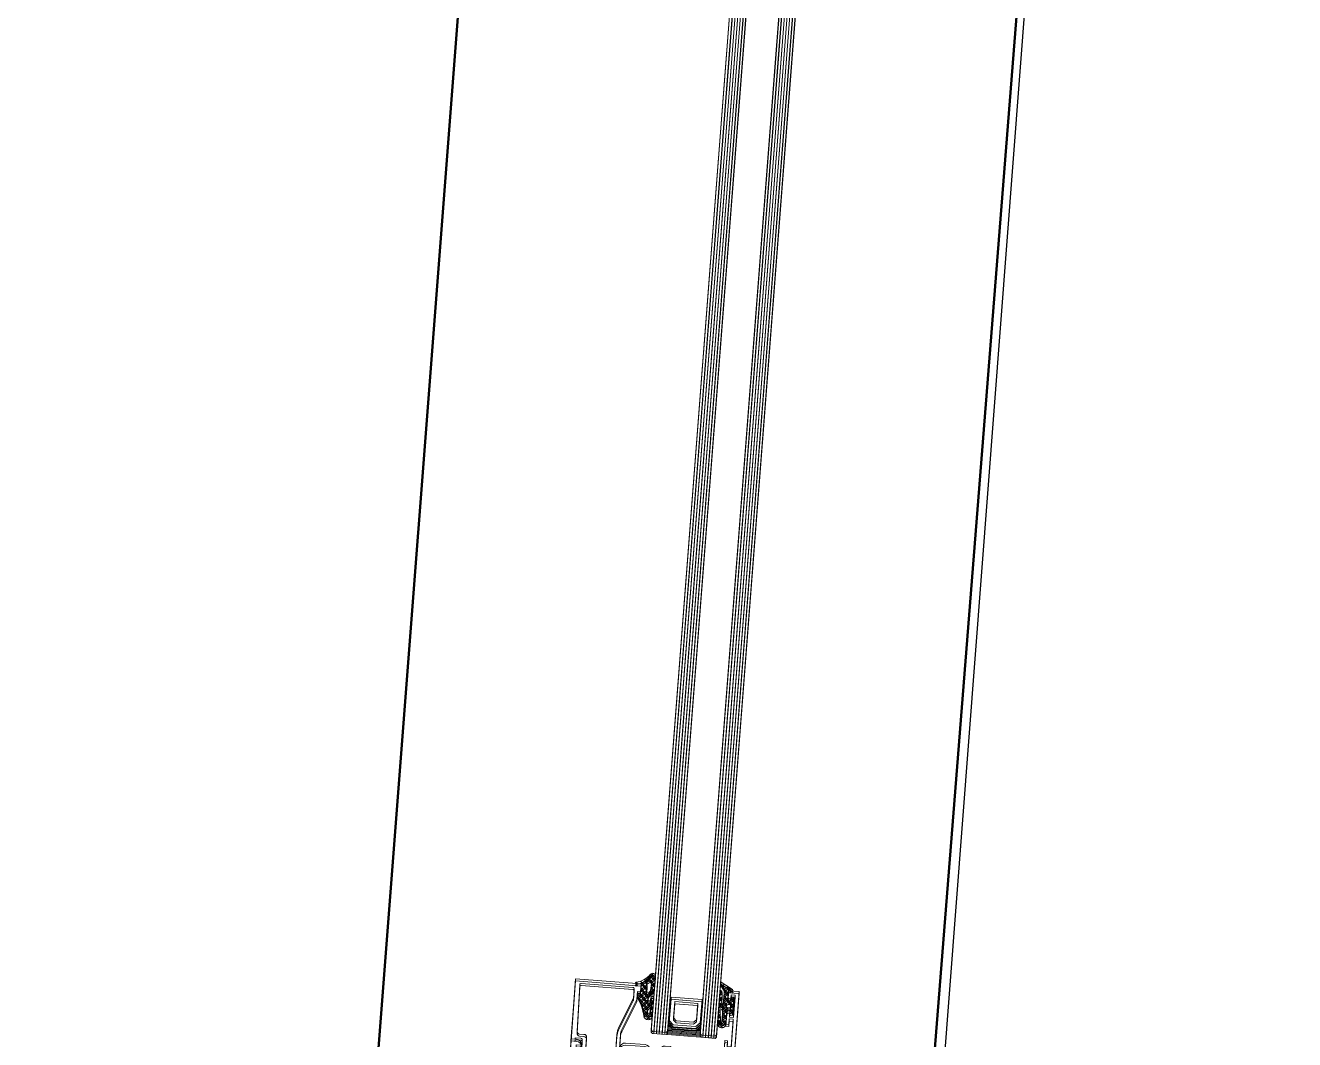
# Model space of a CAD drawing. Header units: millimetres. Extents: x 26282 to 30760, y 1404 to 4574.
# Drawn here: x 29214.63 to 29261.06, y 3209.7 to 3246.81 of the extents above; entities that cross this region are included whole.
import ezdxf

# ---------------------------------------------------------------- set-up
doc = ezdxf.new("R2010")
doc.units = ezdxf.units.MM
doc.header["$LTSCALE"] = 0.25
doc.linetypes.add('DIVIDE', pattern=[1.25, 0.5, -0.25, 0, -0.25, 0, -0.25])
for name, color, linetype, lineweight in [('AB-DUV', 4, 'Continuous', 50), ('DOĞRAMA', 30, 'Continuous', 20), ('SECTION LINE (3RDF)', 40, 'DIVIDE', 25)]:
    doc.layers.add(name, color=color, linetype=linetype, lineweight=lineweight)
doc.layers.add('catı (3rdf)', color=41, linetype='Continuous')

# ---------------------------------------------------------------- blocks, each defined once
blk = doc.blocks.new('CHD60E27', base_point=(-138.6, 7.85))
at = {"color": 1, "linetype": 'Continuous'}
for p, q in [((-80.6, 56.35), (-78.6, 56.35)), ((-115.729976, 50.516652), (-114.729976, 49.516652)), ((-115.729976, 50.516652), (-114.729976, 49.516652)), ((-78.6, 29.85), (-80.6, 29.85)), ((-137.2, 16.75), (-135.7, 16.75)), ((-135.7, 16.75), (-135.7, 15.25))]:
    blk.add_line(p, q, dxfattribs=at)
at = {"color": 40, "linetype": 'Continuous'}
for points in [[(-138.6, 7.85), (-138.6, 78.35), (-134.7, 78.35), (-134.7, 75.95, -0.414213), (-135.199999, 75.45), (-135.7, 75.45), (-135.7, 76.95), (-137.2, 76.95), (-137.2, 69.45), (-135.7, 69.45), (-135.7, 70.95), (-135.2, 70.95, -0.414213), (-134.699999, 70.45), (-134.7, 66.05), (-135.7, 66.05), (-135.7, 68.05), (-137.2, 68.05), (-137.2, 58.05), (-135.7, 58.05), (-135.7, 60.05), (-134.7, 60.05), (-134.7, 56.65), (-136.6, 56.65), (-136.6, 51.35), (-134.4, 51.35), (-132.2, 51.35), (-132.2, 52.95), (-130.2, 52.95), (-130.2, 51.95), (-128.790992, 51.95, 0.176327), (-128.630295, 52.008489), (-127.7, 52.789099), (-127, 52.789099, -0.43976), (-126.701142, 52.462953), (-126.911671, 50.056591, -0.176327), (-126.983943, 49.901604), (-127.323223, 49.562323, -0.577351), (-127.741481, 49.674394), (-127.772347, 49.789587, 0.267949), (-127.949124, 49.966363), (-129.9, 50.489099), (-130.1, 50.489099, 0.842899), (-130.2, 49.906257), (-130.2, 45.839099, 0.414213), (-129.949998, 45.589099), (-129.628806, 45.589099, 0.137838), (-129.498553, 45.625711), (-127.980252, 46.552487, -0.585341), (-127.6, 46.339099), (-127.6, 45.002615, -0.261351), (-128.07899, 44.149065), (-129.797634, 43.1), (-128.07899, 42.050935, -0.261351), (-127.6, 41.197385), (-127.6, 39.8609, -0.585341), (-127.980252, 39.647512), (-129.498554, 40.574288, 0.137838), (-129.628807, 40.6109), (-129.95, 40.6109, 0.414213), (-130.199999, 40.360899), (-130.2, 36.293743, 0.842899), (-130.1, 35.710901), (-129.9, 35.7109), (-127.949123, 36.233636, 0.267949), (-127.772347, 36.410413), (-127.741481, 36.525605, -0.577351), (-127.323223, 36.637676), (-126.983943, 36.298396, -0.176327), (-126.911671, 36.143409), (-126.701141, 33.737047, -0.43976), (-127, 33.4109), (-127.7, 33.4109), (-128.630295, 34.191511, 0.176327), (-128.790992, 34.25), (-130.2, 34.25), (-130.2, 33.25), (-132.2, 33.25), (-132.2, 34.85), (-136.6, 34.85), (-136.6, 29.55), (-134.7, 29.55), (-134.7, 26.15), (-135.7, 26.15), (-135.7, 28.15), (-137.2, 28.15), (-137.2, 18.15), (-135.7, 18.15), (-135.7, 20.15), (-134.7, 20.15), (-134.7, 15.75, -0.414213), (-135.199999, 15.25), (-135.7, 15.25), (-135.7, 16.75), (-137.2, 16.75), (-137.2, 9.25), (-135.7, 9.25), (-135.7, 10.75), (-135.2, 10.75, -0.414213), (-134.699999, 10.25), (-134.7, 7.85), (-138.6, 7.85)], [(-78.6, 56.35), (-78.6, 29.85), (-79.6, 29.85), (-80.6, 29.85, -0.414213), (-82.599999, 31.85), (-80.6, 31.85), (-80.6, 34.85), (-89.1, 34.85), (-89.6, 35.35), (-90.1, 34.85), (-98.6, 34.85), (-98.6, 31.85), (-96.6, 31.85, -0.414213), (-98.599999, 29.85), (-105.740408, 29.85, -0.356298), (-107.699999, 31.450001), (-105.7, 31.45), (-105.7, 34.85), (-109, 34.85), (-109.5, 35.35), (-110, 34.85), (-113.2, 34.85), (-113.2, 31.45), (-111.2, 31.45, -0.356298), (-113.159592, 29.85), (-115.2, 29.85), (-115.2, 34.25), (-116.609007, 34.25, 0.176327), (-116.769704, 34.191511), (-117.7, 33.4109), (-118.4, 33.4109, -0.43976), (-118.698859, 33.737047), (-118.488329, 36.143409, -0.176327), (-118.416057, 36.298397), (-118.076776, 36.637677, -0.577351), (-117.658519, 36.525604), (-117.627652, 36.410413, 0.267949), (-117.450876, 36.233636), (-115.5, 35.7109), (-115.3, 35.7109, 0.842899), (-115.2, 36.293744), (-115.2, 40.3609, 0.414213), (-115.45, 40.6109), (-115.771193, 40.6109, 0.137838), (-115.901446, 40.574288), (-117.419747, 39.647512, -0.585341), (-117.799999, 39.8609), (-117.8, 41.197384, -0.261351), (-117.32101, 42.050935), (-115.602366, 43.1), (-117.321009, 44.149064, -0.261351), (-117.8, 45.002615), (-117.8, 46.339099, -0.585341), (-117.419747, 46.552488), (-115.901445, 45.625712, 0.137838), (-115.771193, 45.5891), (-115.45, 45.589099, 0.414213), (-115.199999, 45.8391), (-115.2, 49.906257, 0.842899), (-115.3, 50.489099), (-115.5, 50.489099), (-117.450876, 49.966364, 0.267949), (-117.627653, 49.789587), (-117.658518, 49.674395, -0.577351), (-118.076776, 49.562322), (-118.416057, 49.901603, -0.176327), (-118.488329, 50.056591), (-118.698858, 52.462953, -0.43976), (-118.4, 52.789099), (-117.7, 52.789099), (-116.769704, 52.008489, 0.176327), (-116.609007, 51.95), (-115.2, 51.95), (-115.2, 56.35), (-113.159591, 56.35, -0.356297), (-111.199999, 54.75), (-113.2, 54.75), (-113.2, 51.35), (-110, 51.35), (-109.5, 50.85), (-109, 51.35), (-105.7, 51.35), (-105.7, 54.75), (-107.7, 54.75, -0.356297), (-105.740408, 56.35), (-98.6, 56.35, -0.414213), (-96.599999, 54.350001), (-98.6, 54.35), (-98.6, 51.35), (-90.1, 51.35), (-89.6, 50.85), (-89.1, 51.35), (-80.6, 51.35), (-80.6, 54.35), (-82.6, 54.35, -0.414213), (-80.6, 56.35), (-78.6, 56.35)], [(-80.6, 43.1), (-80.6, 49.35), (-99.6, 49.35, -0.414213), (-100.6, 50.35), (-100.6, 54.35), (-103.7, 54.35), (-103.7, 50.35, -0.414213), (-104.699999, 49.350001), (-113.2, 49.35), (-113.2, 36.85), (-104.7, 36.85, -0.414213), (-103.699999, 35.850001), (-103.7, 31.85), (-100.6, 31.85), (-100.6, 35.85, -0.414213), (-99.6, 36.85), (-80.6, 36.85), (-80.6, 43.1)]]:
    blk.add_lwpolyline(points, format="xyb", close=True, dxfattribs=at)
blk.add_lwpolyline([(-134.4, 49.35), (-136.6, 49.35), (-136.6, 36.85), (-132.2, 36.85), (-132.2, 49.35), (-134.4, 49.35)], close=True, dxfattribs=at)
at = {"color": 4, "linetype": 'Continuous'}
for points in [[(-130.210348, 45.762166), (-128.497348, 46.762166), (-122.710348, 46.762166), (-116.923348, 46.762166), (-115.210348, 45.762166), (-115.210348, 50.362166), (-116.910348, 49.362166), (-122.710348, 49.362166), (-128.510348, 49.362166), (-130.210348, 50.362166), (-130.210348, 45.762166)], [(-128.497348, 39.437833), (-130.210348, 40.437833), (-130.210348, 35.837833), (-128.510348, 36.837833), (-122.710348, 36.837833), (-116.910348, 36.837833), (-115.210348, 35.837833), (-115.210348, 40.437833), (-116.923348, 39.437833), (-122.710348, 39.437833), (-128.497348, 39.437833)]]:
    blk.add_lwpolyline(points, close=True, dxfattribs=at)
blk = doc.blocks.new('CHD10-3111', base_point=(3855.389827, -8975.811796))
at = {"color": 40, "linetype": 'Continuous'}
blk.add_lwpolyline([(3855.389827, -8949.111796), (3879.389827, -8949.111796), (3879.389827, -8971.111796), (3877.889827, -8971.111796), (3877.889827, -8970.611796), (3875.789827, -8970.611796, 0.414276), (3875.289827, -8971.111902), (3875.289827, -8973.411796), (3875.891113, -8973.764938, -0.44986), (3875.948899, -8974.058621), (3874.687602, -8975.51474, -0.717959), (3873.789827, -8975.211796), (3873.789827, -8970.111796, -0.414242), (3874.789923, -8969.111796), (3876.40713, -8969.111796, 0.409111), (3877.406977, -8968.129248), (3877.703866, -8951.120522, 0.419335), (3877.203942, -8950.611796), (3858.289827, -8950.611796, 0.414214), (3857.789827, -8951.111796), (3857.789827, -8954.510299, 0.096347), (3857.826278, -8954.697709), (3862.331086, -8965.847499, -0.096289), (3862.789827, -8968.20752), (3862.789827, -8975.311796, -0.679855), (3861.925103, -8975.653814), (3860.044019, -8973.648631, -0.65679), (3860.189935, -8973.311796), (3861.289827, -8973.311796, 0.414214), (3861.489827, -8973.111796), (3861.489827, -8968.20752, 0.096295), (3861.125704, -8966.334383), (3856.526235, -8954.950297, -0.096289), (3856.489827, -8954.762994), (3856.489827, -8952.011796), (3855.389827, -8952.011796), (3855.389827, -8949.111796)], format="xyb", close=True, dxfattribs=at)
blk = doc.blocks.new('CHDMN-201', base_point=(29.944199, -19.992072))
at = {"color": 1, "linetype": 'Continuous'}
for p, q in [((24.944196, -17.917709), (26.712382, -16.149524)), ((24.944196, -17.222799), (26.363237, -18.64184)), ((24.944198, -20.039028), (27.683935, -17.299291)), ((25.670623, -15.827906), (29.959082, -20.116364)), ((27.817864, -19.286682), (28.843558, -18.260988)), ((24.944197, -19.344121), (26.23548, -20.635403)), ((25.079548, -21.600792), (25.475995, -21.997239)), ((25.189997, -21.91455), (25.940862, -21.163684)), ((25.475995, -21.997239), (29.768513, -26.289757)), ((25.940862, -21.163684), (26.275067, -20.829479)), ((26.075074, -23.150793), (26.624114, -22.601753)), ((26.23548, -20.635403), (26.260255, -20.660179)), ((26.954462, -24.392725), (29.944199, -21.402988)), ((27.730494, -21.495372), (30.203718, -19.022148)), ((27.79138, -22.191304), (30.58826, -24.988183)), ((27.826231, -20.104834), (29.944199, -22.222802)), ((31.257696, -20.089491), (31.80016, -19.547027)), ((31.416762, -19.452725), (31.950423, -19.986385)), ((25.178841, -25.942725), (28.496854, -29.260739)), ((25.232281, -26.114906), (26.046166, -25.301021)), ((25.477814, -24.120378), (25.941592, -24.584156)), ((25.916779, -27.551729), (30.108752, -23.359755)), ((26.882093, -28.707735), (30.556963, -25.032865)), ((26.991686, -25.63425), (29.066899, -27.709463)), ((24.944199, -28.524309), (25.530435, -27.938072)), ((24.944199, -29.950724), (27.004506, -32.011031)), ((24.952122, -30.637706), (25.869183, -29.720645)), ((25.094432, -27.979636), (25.776541, -28.661746)), ((25.810575, -31.900573), (28.517647, -29.193501)), ((26.861353, -29.746558), (28.07121, -30.956415))]:
    blk.add_line(p, q, dxfattribs=at)
for points in [[(26.390301, -23.393758, -0.11997), (25.342637, -22.236365, -0.11997), (24.944199, -20.726926), (24.944195, -16.789779, -0.730107), (26.758647, -16.209518, 0.185935), (31.810746, -19.549362, -0.858634), (31.670288, -20.125588), (30.144199, -19.992072, 0.414214), (29.944199, -20.192072), (29.944199, -23.09206, 0.414226), (30.244199, -23.392072), (30.544174, -23.392072, -0.414238), (30.844199, -23.692072), (30.844199, -24.310458, -0.167691), (30.631375, -24.927186, 0.106409), (28.114271, -30.786691, -0.907546), (24.944199, -30.478675), (24.944199, -28.292072, -1), (25.744199, -28.292072), (25.908447, -30.169443, 0.790151), (26.678457, -30.282816, 0.061795), (27.025941, -28.955975, 0.24686), (26.961879, -28.781202, -0.192553), (24.944199, -24.656358, -1), (25.941426, -24.581945, 0.061004), (26.187228, -25.817745, 0.744986), (26.953471, -25.796309, 0.211789), (26.613432, -23.622255, 0.100818), (26.390301, -23.393758)], [(26.255022, -20.600362), (26.380094, -22.029945, 0.17342), (26.661249, -22.641873, 0.008526), (26.786952, -22.766133, 0.691738), (27.799141, -22.280005), (27.680588, -20.924941, -0.129672), (27.819183, -20.120619, 0.375997), (27.441422, -18.85823), (27.046771, -18.610379, 0.619603), (26.12995, -19.17078), (26.255022, -20.600362)]]:
    blk.add_lwpolyline(points, format="xyb", close=True, dxfattribs=at)
blk = doc.blocks.new('*U45')
at = {"color": 4, "linetype": 'Continuous'}
for p, q in [((843.494385, 76), (843.494385, 64)), ((843.894385, 76), (843.894385, 64)), ((844.294385, 76), (844.294385, 64)), ((844.694385, 76), (844.694385, 64)), ((845.094385, 76), (845.094385, 64)), ((845.494385, 76), (845.494385, 64)), ((845.894385, 76), (845.894385, 74.65)), ((846.294385, 76), (846.294385, 75.05)), ((846.694385, 76), (846.694385, 75.45)), ((847.094385, 76), (847.094385, 75.85)), ((845.894385, 65.35), (845.894385, 64)), ((846.294385, 64.95), (846.294385, 64)), ((846.694385, 64.55), (846.694385, 64)), ((847.094385, 64.15), (847.094385, 64))]:
    blk.add_line(p, q, dxfattribs=at)
blk = doc.blocks.new('CHD40D02')
at = {"color": 1, "linetype": 'Continuous'}
for p, q in [((-1.122662, 0.665503), (-0.457159, 0)), ((-1.012226, 0), (0.801576, 1.813802)), ((0, -1.109094), (1.4, 0.290906)), ((0.205857, 1.458304), (1.4, 0.264161)), ((1.534377, 2.251105), (2.247288, 1.538194)), ((-2.117144, -5.347558), (1.4, -1.830414)), ((-2.117144, -3.226238), (-1.117144, -2.226238)), ((-2.117144, -2.582656), (-0.421916, -4.277884)), ((0, -0.457159), (1.4, -1.857159)), ((0, -2.578479), (1.4, -3.978479)), ((0.262508, -5.089227), (1.4, -3.951735)), ((2.000247, -3.351488), (2.91136, -2.440375)), ((2.050967, -2.508126), (2.906913, -3.364072)), ((2.135987, -1.094428), (2.921622, -0.308793)), ((2.222769, -0.558608), (2.917076, -1.252915)), ((-2.117144, -4.703976), (-1.237492, -5.583628)), ((-2.117144, -7.468879), (-0.899257, -6.250992)), ((-2.117144, -6.825296), (-1.117144, -7.825296)), ((-0.543237, -6.277883), (1.4, -8.22112)), ((0, -7.473055), (2.106571, -5.366485)), ((0, -9.594375), (1.4, -8.194375)), ((0, -8.942441), (1.4, -10.34244)), ((0.262508, -4.962308), (1.066416, -5.766216)), ((1.066416, -5.766216), (1.7501, -6.4499)), ((1.930627, -4.509107), (2.59883, -5.177309)), ((2.065011, -9.650685), (2.925923, -8.789773)), ((2.106571, -5.366485), (2.901098, -4.571957)), ((2.137826, -8.958946), (2.903131, -9.724251)), ((2.53001, -7.22981), (2.953639, -7.653438)), ((2.59883, -5.177309), (2.73038, -5.30886)), ((0.000001, -11.063761), (1.86654, -12.930301)), ((0.005596, -11.710099), (1.4, -10.315696)), ((0.929001, -12.908016), (2.87289, -10.964126)), ((1.935795, -10.878236), (2.844412, -11.786853))]:
    blk.add_line(p, q, dxfattribs=at)
at = {"color": 7, "linetype": 'Continuous'}
blk.add_line((2.921685, -0.29561), (2.817805, -0.199647), dxfattribs=at)
at = {"color": 1, "linetype": 'Continuous'}
for points in [[(2.921685, -0.29561), (2.9, -4.8), (2.8, -5.1), (2.7, -5.4), (2.6, -5.7), (2.4, -6), (2.3, -6.2), (2, -6.3), (1.8, -6.4), (1.6, -6.6), (1.5, -6.7), (1.4, -6.9), (1.4, -11.5), (1.4, -11.7), (1.6, -11.8), (1.65982, -11.8), (1.85982, -11.6), (2.25982, -7.8), (2.35982, -7.4), (2.55982, -7.2), (2.85982, -7.2), (2.95982, -7.4), (2.85982, -11.5, -1.047986), (0.000001, -11.499982), (0, -7.412301), (-1.117144, -7.412301), (-1.117144, -8.412301), (-2.117144, -7.977518), (-2.117144, -2.406848), (-1.117144, -2.015544), (-1.117144, -3.015544), (0, -3.015544), (0, 0), (-1.5, 0), (-1.6, 0.1), (-1.6, 0.3), (-1.4, 0.5), (2.700478, 2.946982), (2.800478, 2.946982), (2.900478, 2.746982), (2.900478, 2.446982), (2.700478, 2.146982), (1.4, 0.4), (1.4, -5.2), (1.5, -5.3), (1.7, -5.2), (1.907825, -4.888262), (2.146067, -0.926812), (2.230152, -0.523166), (2.318197, -0.219443), (2.614003, -0.107644), (2.817805, -0.199647), (2.921685, -0.29561)], [(0.116062, -6.131436, 0.198912), (0.262508, -5.777883), (0.262508, -4.777884, 0.414213), (-0.237492, -4.277884), (-0.737492, -4.277884, 0.414213), (-1.237492, -4.777883), (-1.237492, -5.777884, 0.414213), (-0.737492, -6.277883), (-0.237491, -6.277883, 0.198912), (0.116062, -6.131436)]]:
    blk.add_lwpolyline(points, format="xyb", close=True, dxfattribs=at)
blk = doc.blocks.new('A$C74C11A8A')
at = {"layer": 'DOĞRAMA', "color": 155, "linetype": 'Continuous'}
for p, q in [((722.08, 82.94), (721.58, 82.44)), ((721.58, 82.44), (721.58, 77.44)), ((721.58, 81.94), (753.58, 81.94)), ((721.58, 80.94), (753.58, 80.94)), ((721.58, 79.94), (753.58, 79.94)), ((721.58, 78.94), (753.58, 78.94)), ((722.08, 82.94), (753.58, 82.94)), ((1307.83, 82.94), (753.58, 82.94)), ((1307.83, 81.94), (753.58, 81.94)), ((1307.83, 80.94), (753.58, 80.94)), ((1307.83, 79.94), (753.58, 79.94)), ((1307.83, 78.94), (753.58, 78.94)), ((721.58, 77.94), (753.58, 77.94)), ((721.58, 77.44), (722.08, 76.94)), ((722.08, 76.94), (753.58, 76.94)), ((726.08, 76.64), (724.58, 75.14)), ((724.58, 75.14), (724.58, 66.74)), ((734.58, 76.64), (726.08, 76.64)), ((727.08, 75.14), (726.08, 74.14)), ((733.08, 75.14), (727.08, 75.14)), ((733.08, 66.74), (733.08, 75.14)), ((734.58, 65.24), (734.58, 76.64)), ((1307.83, 77.94), (753.58, 77.94)), ((1307.83, 76.94), (753.58, 76.94)), ((726.08, 74.14), (726.08, 67.74)), ((724.58, 66.74), (726.08, 65.24)), ((726.08, 67.74), (727.08, 66.74)), ((726.08, 65.24), (734.58, 65.24)), ((727.08, 66.74), (733.08, 66.74)), ((722.08, 64.94), (721.58, 64.44)), ((721.58, 64.44), (721.58, 59.44)), ((721.58, 63.94), (753.58, 63.94)), ((721.58, 62.94), (753.58, 62.94)), ((721.58, 61.94), (753.58, 61.94)), ((721.58, 60.94), (753.58, 60.94)), ((722.08, 64.94), (753.58, 64.94)), ((1307.83, 64.94), (753.58, 64.94)), ((1307.83, 63.94), (753.58, 63.94)), ((1307.83, 62.94), (753.58, 62.94)), ((1307.83, 61.94), (753.58, 61.94)), ((1307.83, 60.94), (753.58, 60.94)), ((721.58, 59.94), (753.58, 59.94)), ((721.58, 59.44), (722.08, 58.94)), ((722.08, 58.94), (753.58, 58.94)), ((1307.83, 59.94), (753.58, 59.94)), ((1307.83, 58.94), (753.58, 58.94))]:
    blk.add_line(p, q, dxfattribs=at)
blk.add_lwpolyline([(721.58, 76.94), (725.33, 76.94), (723.83, 75.44), (723.83, 66.44), (725.33, 64.94), (721.58, 64.94), (721.58, 76.94)], close=True, dxfattribs=at)
at = {"layer": 'DOĞRAMA', "color": 155, "rotation": 270}
for name, p, xscale in [('CHD60E27', (668.08, 51.94), -1), ('CHD10-3111', (711.88, 87.94), -1), ('CHDMN-201', (738.58, 87.94), -1), ('CHD40D02', (738.58, 55.94), -1.034312)]:
    blk.add_blockref(name, p, dxfattribs=dict(at, xscale=xscale))
at = {"layer": 'DOĞRAMA', "color": 155}
blk.add_blockref('*U45', (-121.91, 0.94), dxfattribs=at)
blk = doc.blocks.new('A$C187D15ED')
at = {"layer": 'AB-DUV'}
for p, q in [((9670.075, 3172.363), (9644.208, 2836.978)), ((9690.632, 3171.098), (9664.173, 2835.751))]:
    blk.add_line(p, q, dxfattribs=at)
at = {"layer": 'SECTION LINE (3RDF)', "xscale": 0.1, "yscale": 0.1, "zscale": 0.1, "rotation": 85.58962928942069}
for p in [(9669.815, 2932.32), (9669.816, 2932.396)]:
    blk.add_blockref('A$C74C11A8A', p, dxfattribs=at)

msp = doc.modelspace()

# ---------------------------------------------------------------- block references
at = {"layer": 'AB-DUV', "ltscale": 100}
msp.add_blockref('A$C187D15ED', (19570.424, 205.028, 5.126), dxfattribs=at)

# ---------------------------------------------------------------- next in the draw order: linework, layer by layer
at = {"layer": 'catı (3rdf)', "ltscale": 0.25}
msp.add_line((29261.056, 3376.126, 5.126), (29229.383, 2963.221, 5.126), dxfattribs=at)
at = {"layer": 'DOĞRAMA', "color": 155, "linetype": 'Continuous'}
for p, q in [((29242.026, 3268.381, 5.126), (29237.764, 3213.121, 5.126)), ((29242.126, 3268.374, 5.126), (29237.863, 3213.113, 5.126)), ((29242.225, 3268.366, 5.126), (29237.963, 3213.105, 5.126)), ((29242.325, 3268.358, 5.126), (29238.063, 3213.097, 5.126)), ((29242.425, 3268.351, 5.126), (29238.163, 3213.09, 5.126)), ((29242.524, 3268.343, 5.126), (29238.262, 3213.082, 5.126)), ((29242.624, 3268.335, 5.126), (29238.362, 3213.074, 5.126)), ((29243.821, 3268.243, 5.126), (29239.558, 3212.982, 5.126)), ((29243.92, 3268.235, 5.126), (29239.658, 3212.974, 5.126)), ((29244.02, 3268.228, 5.126), (29239.758, 3212.967, 5.126)), ((29244.12, 3268.22, 5.126), (29239.858, 3212.959, 5.126)), ((29244.219, 3268.212, 5.126), (29239.957, 3212.951, 5.126)), ((29244.319, 3268.205, 5.126), (29240.057, 3212.944, 5.126)), ((29244.419, 3268.197, 5.126), (29240.157, 3212.936, 5.126)), ((29237.522, 3209.98, 5.126), (29237.764, 3213.121, 5.126)), ((29237.617, 3209.922, 5.126), (29237.863, 3213.113, 5.126)), ((29237.717, 3209.915, 5.126), (29237.963, 3213.105, 5.126)), ((29237.817, 3209.907, 5.126), (29238.063, 3213.097, 5.126)), ((29237.917, 3209.899, 5.126), (29238.163, 3213.09, 5.126)), ((29238.016, 3209.892, 5.126), (29238.262, 3213.082, 5.126)), ((29238.12, 3209.934, 5.126), (29238.362, 3213.074, 5.126)), ((29239.316, 3209.841, 5.126), (29239.558, 3212.982, 5.126)), ((29239.412, 3209.784, 5.126), (29239.658, 3212.974, 5.126)), ((29239.512, 3209.776, 5.126), (29239.758, 3212.967, 5.126)), ((29239.611, 3209.769, 5.126), (29239.858, 3212.959, 5.126)), ((29239.711, 3209.761, 5.126), (29239.957, 3212.951, 5.126)), ((29239.811, 3209.753, 5.126), (29240.057, 3212.944, 5.126)), ((29239.914, 3209.795, 5.126), (29240.157, 3212.936, 5.126)), ((29238.246, 3211.178, 5.126), (29238.18, 3210.33, 5.126)), ((29239.382, 3211.09, 5.126), (29238.246, 3211.178, 5.126)), ((29238.384, 3211.017, 5.126), (29238.338, 3210.418, 5.126)), ((29239.221, 3210.952, 5.126), (29238.384, 3211.017, 5.126)), ((29239.175, 3210.354, 5.126), (29239.221, 3210.952, 5.126)), ((29239.317, 3210.243, 5.126), (29239.382, 3211.09, 5.126)), ((29238.18, 3210.33, 5.126), (29238.318, 3210.169, 5.126)), ((29238.338, 3210.418, 5.126), (29238.43, 3210.311, 5.126)), ((29238.43, 3210.311, 5.126), (29239.068, 3210.262, 5.126)), ((29239.068, 3210.262, 5.126), (29239.175, 3210.354, 5.126)), ((29239.156, 3210.105, 5.126), (29239.317, 3210.243, 5.126)), ((29237.522, 3209.98, 5.126), (29237.568, 3209.926, 5.126)), ((29237.568, 3209.926, 5.126), (29238.066, 3209.888, 5.126)), ((29238.066, 3209.888, 5.126), (29238.12, 3209.934, 5.126)), ((29238.318, 3210.169, 5.126), (29239.156, 3210.105, 5.126)), ((29239.316, 3209.841, 5.126), (29239.362, 3209.788, 5.126)), ((29239.362, 3209.788, 5.126), (29239.861, 3209.749, 5.126)), ((29239.861, 3209.749, 5.126), (29239.914, 3209.795, 5.126))]:
    msp.add_line(p, q, dxfattribs=at)
at = {"layer": 'DOĞRAMA', "color": 1, "linetype": 'Continuous'}
for p, q in [((29237.007, 3211.729, 5.126), (29236.95, 3211.679, 5.126)), ((29237.018, 3211.664, 5.126), (29236.968, 3211.722, 5.126)), ((29237.359, 3211.497, 5.126), (29237.132, 3211.762, 5.126)), ((29237.36, 3211.636, 5.126), (29237.133, 3211.441, 5.126)), ((29237.608, 3212.046, 5.126), (29237.147, 3211.651, 5.126)), ((29237.367, 3211.717, 5.126), (29237.273, 3211.828, 5.126)), ((29237.648, 3211.62, 5.126), (29237.396, 3211.915, 5.126)), ((29237.664, 3211.832, 5.126), (29237.502, 3212.022, 5.126)), ((29237.653, 3211.69, 5.126), (29237.515, 3211.571, 5.126)), ((29237.67, 3211.901, 5.126), (29237.517, 3211.771, 5.126)), ((29240.062, 3211.714, 5.126), (29240.06, 3211.684, 5.126)), ((29240.06, 3211.684, 5.126), (29240.078, 3211.653, 5.126)), ((29240.074, 3211.733, 5.126), (29240.062, 3211.714, 5.126)), ((29240.085, 3211.733, 5.126), (29240.074, 3211.733, 5.126)), ((29240.078, 3211.653, 5.126), (29240.199, 3211.468, 5.126)), ((29240.489, 3211.456, 5.126), (29240.085, 3211.733, 5.126)), ((29240.2, 3211.654, 5.126), (29240.121, 3211.589, 5.126)), ((29240.445, 3211.409, 5.126), (29240.272, 3211.605, 5.126)), ((29237.348, 3211.428, 5.126), (29237.047, 3211.17, 5.126)), ((29237.388, 3210.771, 5.126), (29237.05, 3211.166, 5.126)), ((29237.493, 3210.879, 5.126), (29237.108, 3211.329, 5.126)), ((29237.58, 3211.429, 5.126), (29237.119, 3211.034, 5.126)), ((29237.414, 3211.202, 5.126), (29237.139, 3211.523, 5.126)), ((29237.511, 3211.319, 5.126), (29237.461, 3211.378, 5.126)), ((29237.54, 3211.516, 5.126), (29237.509, 3211.552, 5.126)), ((29237.515, 3211.571, 5.126), (29237.512, 3211.568, 5.126)), ((29237.563, 3211.217, 5.126), (29237.514, 3211.175, 5.126)), ((29237.609, 3211.435, 5.126), (29237.54, 3211.516, 5.126)), ((29237.623, 3211.466, 5.126), (29237.58, 3211.429, 5.126)), ((29240.037, 3211.411, 5.126), (29240.004, 3210.962, 5.126)), ((29240.11, 3211.184, 5.126), (29240.015, 3211.105, 5.126)), ((29240.108, 3211.099, 5.126), (29240.021, 3211.197, 5.126)), ((29240.107, 3211.379, 5.126), (29240.03, 3211.316, 5.126)), ((29240.048, 3211.42, 5.126), (29240.037, 3211.411, 5.126)), ((29240.112, 3211.325, 5.126), (29240.037, 3211.41, 5.126)), ((29240.07, 3211.427, 5.126), (29240.048, 3211.42, 5.126)), ((29240.1, 3211.414, 5.126), (29240.07, 3211.427, 5.126)), ((29240.106, 3211.383, 5.126), (29240.1, 3211.414, 5.126)), ((29240.112, 3211.342, 5.126), (29240.106, 3211.383, 5.126)), ((29240.106, 3210.945, 5.126), (29240.112, 3211.342, 5.126)), ((29240.199, 3211.468, 5.126), (29240.156, 3210.91, 5.126)), ((29240.321, 3211.16, 5.126), (29240.165, 3211.032, 5.126)), ((29240.337, 3211.372, 5.126), (29240.182, 3211.243, 5.126)), ((29240.518, 3210.867, 5.126), (29240.182, 3211.246, 5.126)), ((29240.33, 3211.564, 5.126), (29240.198, 3211.455, 5.126)), ((29240.332, 3211.307, 5.126), (29240.198, 3211.457, 5.126)), ((29240.317, 3211.117, 5.126), (29240.34, 3211.417, 5.126)), ((29240.34, 3211.417, 5.126), (29240.495, 3211.405, 5.126)), ((29240.539, 3211.143, 5.126), (29240.351, 3210.987, 5.126)), ((29240.461, 3211.475, 5.126), (29240.388, 3211.414, 5.126)), ((29240.44, 3211.207, 5.126), (29240.432, 3211.108, 5.126)), ((29240.534, 3211.079, 5.126), (29240.439, 3211.186, 5.126)), ((29240.54, 3211.161, 5.126), (29240.44, 3211.207, 5.126)), ((29240.508, 3211.435, 5.126), (29240.489, 3211.456, 5.126)), ((29240.495, 3211.405, 5.126), (29240.506, 3211.415, 5.126)), ((29240.497, 3210.605, 5.126), (29240.54, 3211.161, 5.126)), ((29240.506, 3211.415, 5.126), (29240.508, 3211.435, 5.126)), ((29237.401, 3211.078, 5.126), (29237.178, 3210.887, 5.126)), ((29237.47, 3210.444, 5.126), (29237.221, 3210.735, 5.126)), ((29237.579, 3211.033, 5.126), (29237.223, 3210.728, 5.126)), ((29237.573, 3211.017, 5.126), (29237.498, 3211.104, 5.126)), ((29237.572, 3210.83, 5.126), (29237.499, 3210.767, 5.126)), ((29237.583, 3210.774, 5.126), (29237.529, 3210.837, 5.126)), ((29239.978, 3210.703, 5.126), (29239.957, 3210.293, 5.126)), ((29240.024, 3210.717, 5.126), (29239.977, 3210.678, 5.126)), ((29239.99, 3210.722, 5.126), (29239.978, 3210.703, 5.126)), ((29240.021, 3210.72, 5.126), (29239.99, 3210.722, 5.126)), ((29240.004, 3210.962, 5.126), (29240.012, 3210.931, 5.126)), ((29240.082, 3210.899, 5.126), (29240.006, 3210.985, 5.126)), ((29240.012, 3210.931, 5.126), (29240.02, 3210.9, 5.126)), ((29240.033, 3210.922, 5.126), (29240.018, 3210.91, 5.126)), ((29240.02, 3210.9, 5.126), (29240.028, 3210.87, 5.126)), ((29240.04, 3210.698, 5.126), (29240.021, 3210.72, 5.126)), ((29240.028, 3210.87, 5.126), (29240.047, 3210.838, 5.126)), ((29240.107, 3210.983, 5.126), (29240.033, 3210.922, 5.126)), ((29240.047, 3210.658, 5.126), (29240.04, 3210.698, 5.126)), ((29240.047, 3210.838, 5.126), (29240.056, 3210.817, 5.126)), ((29240.056, 3210.817, 5.126), (29240.086, 3210.805, 5.126)), ((29240.283, 3210.672, 5.126), (29240.082, 3210.899, 5.126)), ((29240.086, 3210.805, 5.126), (29240.106, 3210.794, 5.126)), ((29240.125, 3210.912, 5.126), (29240.106, 3210.945, 5.126)), ((29240.106, 3210.794, 5.126), (29240.125, 3210.772, 5.126)), ((29240.143, 3210.741, 5.126), (29240.108, 3210.282, 5.126)), ((29240.186, 3210.851, 5.126), (29240.11, 3210.788, 5.126)), ((29240.145, 3210.901, 5.126), (29240.125, 3210.912, 5.126)), ((29240.125, 3210.772, 5.126), (29240.134, 3210.761, 5.126)), ((29240.348, 3210.787, 5.126), (29240.133, 3210.609, 5.126)), ((29240.134, 3210.761, 5.126), (29240.143, 3210.741, 5.126)), ((29240.156, 3210.91, 5.126), (29240.145, 3210.901, 5.126)), ((29240.274, 3210.912, 5.126), (29240.166, 3211.034, 5.126)), ((29240.275, 3210.925, 5.126), (29240.186, 3210.851, 5.126)), ((29240.252, 3210.271, 5.126), (29240.283, 3210.678, 5.126)), ((29240.269, 3210.843, 5.126), (29240.277, 3210.943, 5.126)), ((29240.283, 3210.678, 5.126), (29240.399, 3210.669, 5.126)), ((29240.432, 3211.108, 5.126), (29240.317, 3211.117, 5.126)), ((29240.368, 3210.786, 5.126), (29240.317, 3210.79, 5.126)), ((29240.332, 3210.989, 5.126), (29240.384, 3210.985, 5.126)), ((29240.501, 3210.656, 5.126), (29240.385, 3210.787, 5.126)), ((29240.506, 3210.72, 5.126), (29240.395, 3210.628, 5.126)), ((29240.431, 3210.931, 5.126), (29240.424, 3210.831, 5.126)), ((29240.523, 3210.931, 5.126), (29240.425, 3210.851, 5.126)), ((29237.382, 3210.667, 5.126), (29237.252, 3210.556, 5.126)), ((29237.572, 3210.632, 5.126), (29237.351, 3210.442, 5.126)), ((29237.566, 3210.564, 5.126), (29237.481, 3210.662, 5.126)), ((29240.057, 3210.348, 5.126), (29239.956, 3210.265, 5.126)), ((29240.145, 3210.138, 5.126), (29239.96, 3210.347, 5.126)), ((29240.051, 3210.541, 5.126), (29239.966, 3210.471, 5.126)), ((29240.053, 3210.472, 5.126), (29239.971, 3210.564, 5.126)), ((29240.059, 3210.276, 5.126), (29240.047, 3210.658, 5.126)), ((29240.255, 3210.314, 5.126), (29240.049, 3210.143, 5.126)), ((29240.079, 3210.254, 5.126), (29240.059, 3210.276, 5.126)), ((29240.085, 3210.254, 5.126), (29240.079, 3210.254, 5.126)), ((29240.106, 3210.262, 5.126), (29240.085, 3210.254, 5.126)), ((29240.108, 3210.282, 5.126), (29240.106, 3210.262, 5.126)), ((29240.272, 3210.526, 5.126), (29240.117, 3210.397, 5.126)), ((29240.25, 3210.25, 5.126), (29240.117, 3210.4, 5.126)), ((29240.267, 3210.461, 5.126), (29240.133, 3210.611, 5.126)), ((29240.399, 3210.669, 5.126), (29240.391, 3210.57, 5.126)), ((29240.391, 3210.57, 5.126), (29240.497, 3210.605, 5.126))]:
    msp.add_line(p, q, dxfattribs=at)
at = {"layer": 'DOĞRAMA', "color": 7, "linetype": 'Continuous'}
msp.add_line((29240.037, 3211.411, 5.126), (29240.048, 3211.42, 5.126), dxfattribs=at)
at = {"layer": 'DOĞRAMA', "color": 4, "linetype": 'Continuous'}
for p, q in [((29238.144, 3210.243, 5.126), (29238.159, 3210.242, 5.126)), ((29238.116, 3209.884, 5.126), (29239.312, 3209.792, 5.126)), ((29238.119, 3209.924, 5.126), (29239.315, 3209.831, 5.126)), ((29238.122, 3209.964, 5.126), (29239.319, 3209.871, 5.126)), ((29238.125, 3210.004, 5.126), (29239.322, 3209.911, 5.126)), ((29238.128, 3210.043, 5.126), (29239.325, 3209.951, 5.126)), ((29238.131, 3210.083, 5.126), (29239.328, 3209.991, 5.126)), ((29238.134, 3210.123, 5.126), (29238.269, 3210.113, 5.126)), ((29238.137, 3210.163, 5.126), (29238.232, 3210.156, 5.126)), ((29238.141, 3210.203, 5.126), (29238.195, 3210.199, 5.126)), ((29239.196, 3210.041, 5.126), (29239.331, 3210.031, 5.126)), ((29239.239, 3210.078, 5.126), (29239.334, 3210.071, 5.126)), ((29239.282, 3210.115, 5.126), (29239.337, 3210.111, 5.126)), ((29239.325, 3210.152, 5.126), (29239.34, 3210.151, 5.126))]:
    msp.add_line(p, q, dxfattribs=at)
at = {"layer": 'DOĞRAMA', "color": 40, "linetype": 'Continuous', "elevation": 5.126}
for points in [[(29236.357, 3209.317), (29236.395, 3209.806, -0.096295), (29236.446, 3209.99), (29236.992, 3211.09, 0.096289), (29236.997, 3211.108), (29237.018, 3211.383), (29237.128, 3211.374), (29237.15, 3211.663), (29237.15, 3211.663), (29234.757, 3211.848), (29234.588, 3209.654)], [(29235.115, 3209.203), (29235.154, 3209.711, 0.414242), (29235.062, 3209.819), (29234.901, 3209.831, -0.409111), (29234.808, 3209.937), (29234.91, 3211.635, -0.419335), (29234.963, 3211.682), (29236.849, 3211.536, -0.414214), (29236.895, 3211.482), (29236.869, 3211.144, -0.096347), (29236.864, 3211.125), (29236.329, 3210.048, 0.096289), (29236.265, 3209.816), (29236.211, 3209.108, 0.679855)], [(29240.197, 3204.357), (29240.739, 3211.387), (29240.35, 3211.417), (29240.332, 3211.177, 0.414213), (29240.378, 3211.124), (29240.428, 3211.12), (29240.439, 3211.269), (29240.589, 3211.258), (29240.531, 3210.51), (29240.382, 3210.522), (29240.393, 3210.671), (29240.343, 3210.675, 0.414213), (29240.29, 3210.629), (29240.256, 3210.19), (29240.356, 3210.183), (29240.371, 3210.382), (29240.52, 3210.37), (29240.444, 3209.373)]]:
    msp.add_lwpolyline(points, format="xyb", dxfattribs=at)
at = {"layer": 'DOĞRAMA', "color": 1, "linetype": 'Continuous', "elevation": 5.126}
for points in [[(29237.478, 3211.297, 0.11997), (29237.591, 3211.404, 0.11997), (29237.643, 3211.552), (29237.673, 3211.944, 0.730107), (29237.497, 3212.016, -0.185935), (29236.967, 3211.722, 0.858634), (29236.977, 3211.663), (29237.13, 3211.665, -0.414214), (29237.148, 3211.643), (29237.126, 3211.354, -0.414226), (29237.094, 3211.327), (29237.064, 3211.329, 0.414238), (29237.032, 3211.301), (29237.027, 3211.24, 0.167691), (29237.043, 3211.177, -0.106409), (29237.249, 3210.573, 0.907546), (29237.568, 3210.579), (29237.585, 3210.797, 1), (29237.505, 3210.804), (29237.474, 3210.618, -0.790151), (29237.396, 3210.612, -0.061795), (29237.372, 3210.747, -0.24686), (29237.38, 3210.764, 0.192553), (29237.613, 3211.16, 1), (29237.514, 3211.175, -0.061004), (29237.48, 3211.054, -0.744986), (29237.403, 3211.062, -0.211789), (29237.454, 3211.276, -0.100818), (29237.478, 3211.297)], [(29237.513, 3211.574), (29237.49, 3211.433, -0.17342), (29237.457, 3211.374, -0.008526), (29237.443, 3211.363, -0.691738), (29237.346, 3211.419), (29237.368, 3211.553, 0.129672), (29237.361, 3211.634, -0.375997), (29237.408, 3211.757), (29237.449, 3211.779, -0.619603), (29237.537, 3211.716), (29237.513, 3211.574)]]:
    msp.add_lwpolyline(points, format="xyb", close=True, dxfattribs=at)
at = {"layer": 'DOĞRAMA', "color": 155, "linetype": 'Continuous', "elevation": 5.126}
msp.add_lwpolyline([(29238.116, 3209.884), (29238.145, 3210.258), (29238.283, 3210.097), (29239.18, 3210.027), (29239.341, 3210.165), (29239.312, 3209.792), (29238.116, 3209.884)], close=True, dxfattribs=at)
at = {"layer": 'DOĞRAMA', "color": 1, "linetype": 'Continuous', "extrusion": (0, 0, -1)}
for centre, major_axis, start_param, end_param in [((29240.321, 3210.839, 5.126), (-0.0516, 0.004), -0.785396, 0), ((29240.328, 3210.939, 5.126), (-0.0516, 0.004), 0.000001, 1.570795), ((29240.321, 3210.839, 5.126), (-0.0516, 0.004), -1.570794, -0.785398), ((29240.372, 3210.835, 5.126), (-0.0516, 0.004), 3.141595, 4.712389), ((29240.38, 3210.935, 5.126), (-0.0516, 0.004), 1.570796, 3.141591), ((29240.104, 3210.275, 5.126), (-0.148, 0.011), 3.094733, 6.330032)]:
    msp.add_ellipse(centre, major_axis=major_axis, ratio=0.966826, start_param=start_param, end_param=end_param, dxfattribs=at)

doc.saveas('drawing.dxf')
